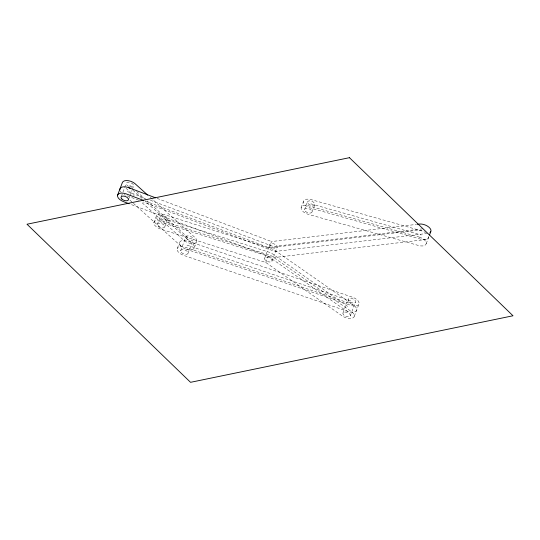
<?xml version="1.0" encoding="UTF-8"?>
<svg xmlns="http://www.w3.org/2000/svg" width="540" height="540" viewBox="0 0 540 540"><rect width="100%" height="100%" fill="white"/><g stroke="black" fill="none" stroke-linecap="round" stroke-linejoin="round"><path stroke-width="0.41" stroke-dasharray="2.7 2.03" d="M121.311 196.472L126.252 183.472M128.466 199.638L129.634 196.58M129.924 195.818L131.956 190.458M132.246 189.695L133.697 185.868M153.866 222.575A7.85 4.104 20.8 0 1 162 220.84L271.195 255.71L351.23 311.438A7.85 4.104 20.8 0 1 352.951 317.905A7.85 4.104 20.8 0 1 342.509 316.123L265.761 262.467L160.643 229.054A7.85 4.104 20.8 0 1 153.866 222.575L156.249 216.317A7.85 4.104 20.8 0 1 164.376 214.583L273.571 249.446L353.606 305.181M157.363 224.37L160.211 216.864M164.808 226.773L167.663 219.26M348.273 311.533L183.62 255.373A7.85 4.104 20.8 0 1 177.167 248.832L179.55 242.575M180.63 250.79L185.861 237.019M188.075 253.186L193.306 239.416M194.413 247.502L196.79 241.245M264.654 258.269L269.885 244.499M145.26 201.076L269.156 247.813L271.532 241.556L416.549 224.397M265.761 262.467L268.137 256.21L163.026 222.797A7.85 4.104 20.8 0 1 156.249 216.317M271.991 261.056A3.929 2.052 20.8 0 0 267.118 257.303A3.929 2.052 20.8 0 0 265.856 260.624A3.929 2.052 20.8 0 0 271.991 261.056L277.223 247.286A3.929 2.052 20.8 0 0 272.349 243.533A3.929 2.052 20.8 0 0 271.087 246.854A3.929 2.052 20.8 0 0 277.223 247.286M301.104 207.704L303.48 201.447M304.594 209.534L307.442 202.021M312.039 211.937L314.894 204.424M342.961 313.011L348.192 299.241M350.305 315.806A3.929 2.052 20.8 0 0 345.431 312.053A3.929 2.052 20.8 0 0 344.162 315.374A3.929 2.052 20.8 0 0 350.305 315.806L355.536 302.036A3.929 2.052 20.8 0 0 350.663 298.283A3.929 2.052 20.8 0 0 349.394 301.603A3.929 2.052 20.8 0 0 355.536 302.036M354.321 316.184L359.046 303.797A7.85 4.104 20.8 0 0 352.6 297.257L187.94 241.09A7.85 4.104 20.8 0 0 179.557 243.743A7.85 4.104 20.8 0 0 189.986 249.845A7.85 4.104 20.8 0 0 192.753 243.911L145.361 201.366M426.222 243.655L428.942 236.513M426.364 239.463L275.177 257.452A7.85 4.104 20.8 0 1 269.575 256.649L129.951 204.066M422.692 228.832L273.314 246.517L149.452 199.874M269.156 247.813L417.501 230.263A7.85 4.104 20.8 0 1 425.507 232.652M427.437 233.422L277.553 251.195A7.85 4.104 20.8 0 1 271.951 250.391L143.37 201.967M421.882 230.904L311.148 199.604A7.85 4.104 20.8 0 0 303.46 201.589A7.85 4.104 20.8 0 0 310.196 207.941L420.93 239.24A7.85 4.104 20.8 0 0 428.409 235.865M310.932 203.85L421.153 234.995M163.701 218.687L270.938 252.774L349.245 307.523M186.968 245.106L351.628 301.266M185.996 249.116L350.656 305.276A7.85 4.104 20.8 0 0 359.046 303.797M127.359 191.552L145.503 198.389M138.638 200.185L126.016 195.433A7.85 4.104 20.8 0 1 124.16 194.596M157.106 198.389L271.532 241.556M268.137 256.21L344.891 309.865A7.85 4.104 20.8 0 0 356.211 310.952A7.85 4.104 20.8 0 0 350.224 303.514L185.564 247.354A7.85 4.104 20.8 0 0 177.167 248.832M150.235 197.343L195.129 237.647A7.85 4.104 20.8 0 1 194.09 243.432A7.85 4.104 20.8 0 1 183.56 240.037L141.041 201.798M129.735 185.294L132.874 188.116M136.64 191.498L189.344 238.842M132.894 190.168L142.871 199.125M126.036 188.305L134.163 195.615M129.911 200.185L181.184 246.294M131.294 183.006A3.929 2.052 20.8 0 1 133.718 185.591A3.929 2.052 20.8 0 1 131.517 187.043M130.586 186.955A3.929 2.052 20.8 0 1 129.607 186.712M128.655 186.334A3.929 2.052 20.8 0 1 126.333 183.215A3.929 2.052 20.8 0 1 130.343 182.628M121.203 192.368A7.85 4.104 20.8 0 1 120.285 191.079M419.506 237.161L308.772 205.862A7.85 4.104 20.8 0 0 301.084 207.846A7.85 4.104 20.8 0 0 307.82 214.198L418.554 245.498A7.85 4.104 20.8 0 0 426.242 243.506A7.85 4.104 20.8 0 0 419.506 237.161M186.691 238.815A3.929 2.052 20.8 0 0 193.084 239.909A3.929 2.052 20.8 0 0 188.973 235.933A3.929 2.052 20.8 0 0 186.691 238.815M181.46 252.585A3.929 2.052 20.8 0 0 187.853 253.679A3.929 2.052 20.8 0 0 183.742 249.703A3.929 2.052 20.8 0 0 181.46 252.585M161.042 218.66A3.929 2.052 20.8 0 0 167.441 219.753A3.929 2.052 20.8 0 0 163.33 215.777A3.929 2.052 20.8 0 0 161.042 218.66M158.193 226.172A3.929 2.052 20.8 0 0 164.585 227.259A3.929 2.052 20.8 0 0 160.475 223.29A3.929 2.052 20.8 0 0 158.193 226.172M308.273 203.823A3.929 2.052 20.8 0 0 314.672 204.91A3.929 2.052 20.8 0 0 310.561 200.941A3.929 2.052 20.8 0 0 308.273 203.823M305.424 211.329A3.929 2.052 20.8 0 0 311.816 212.423A3.929 2.052 20.8 0 0 307.706 208.447A3.929 2.052 20.8 0 0 305.424 211.329"/><path stroke-width="0.81" d="M129.161 203.769L123.64 201.69A7.85 4.104 20.8 0 1 117.619 195.089L122.391 182.52A7.85 4.104 20.8 0 1 134.649 183.35L147.744 195.109M429.536 234.947L430.724 231.822M417.38 224.303L419.877 224.006A7.85 4.104 20.8 0 1 428.895 227.158A7.85 4.104 20.8 0 1 429.955 232.646M128.702 187.677L155.534 197.795M143.687 200.482L126.326 193.934A7.85 4.104 20.8 0 0 117.619 195.089M119.9 189.925A7.85 4.104 20.8 0 1 123.14 186.881A7.85 4.104 20.8 0 1 130.639 188.554M349.454 157.68L27 224.228L190.546 382.32L513 315.772L349.454 157.68M121.851 199.037A3.929 2.052 20.8 0 0 128.243 200.131A3.929 2.052 20.8 0 0 124.133 196.155A3.929 2.052 20.8 0 0 121.851 199.037"/></g></svg>
